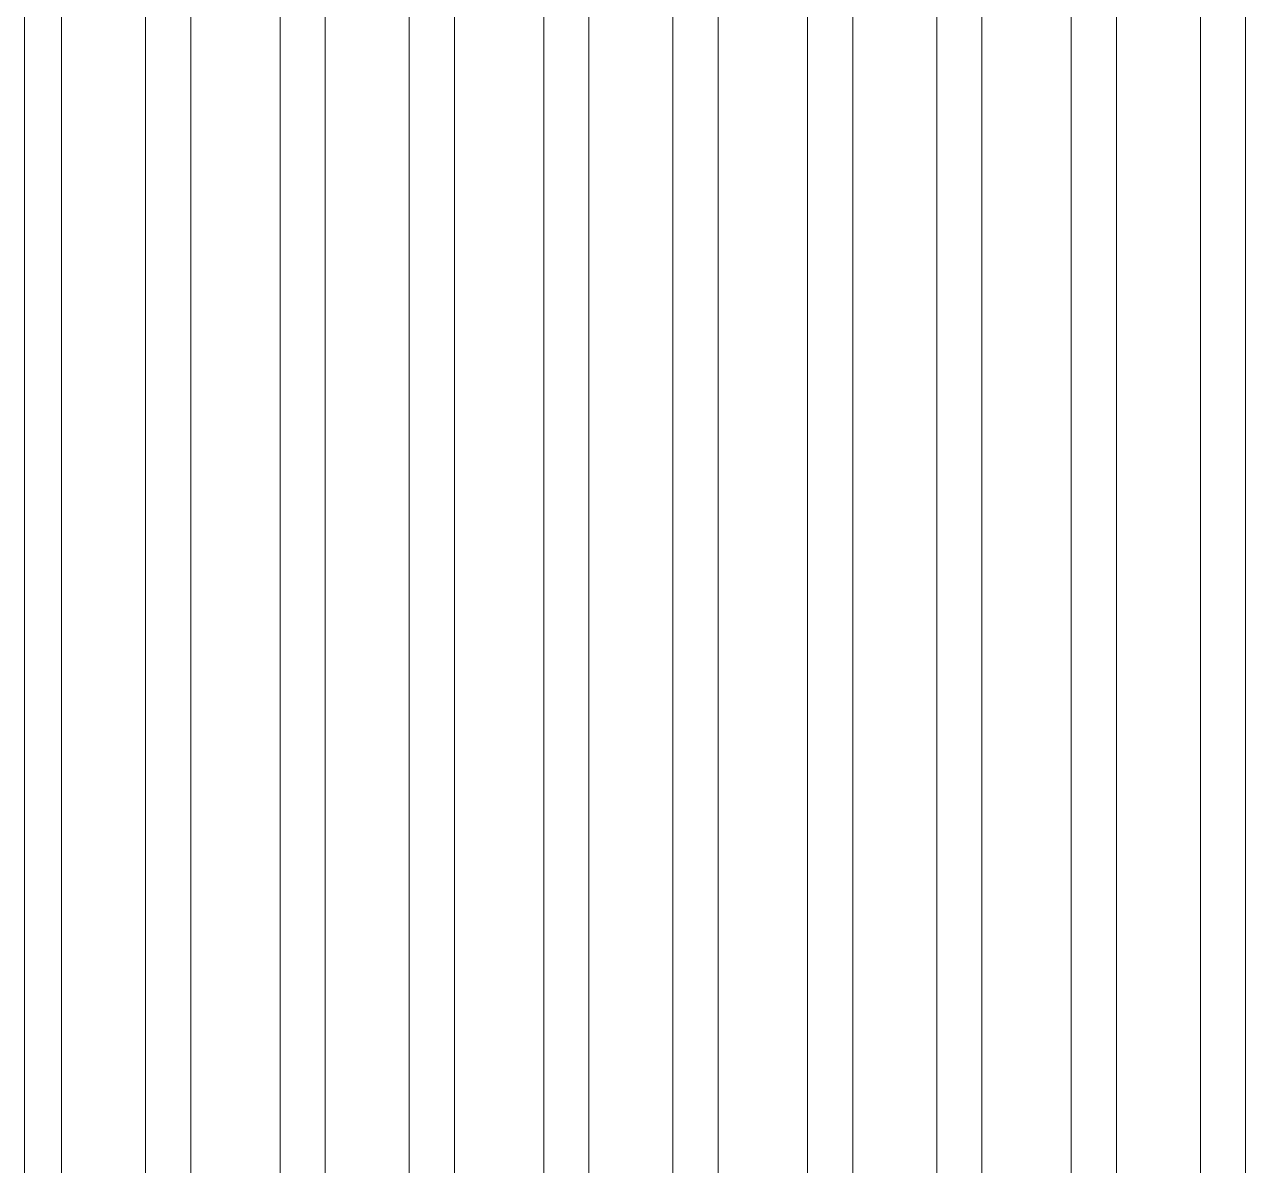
# Model space of a CAD drawing. Header units: millimetres. Extents: x -13140 to 14823, y 100 to 6213.
# Drawn here: x -3827 to -2905, y 1919 to 2780 of the extents above; entities that cross this region are included whole.
import ezdxf

# ---------------------------------------------------------------- set-up
doc = ezdxf.new("R2010")
doc.units = ezdxf.units.MM
doc.layers.add('I-FURN', color=30, linetype='Continuous', lineweight=9)

# ---------------------------------------------------------------- blocks, each defined once
blk = doc.blocks.new('Blks_Decor Maisons du Monde_Cortina de Tecido - Bege-4411411-ELEVAÇÃO 2 SUÍTE')
at = {"layer": 'I-FURN', "color": 55}
for p, q in [((4151.66, 3786), (4151.66, 1211.09)), ((4219.1, 1135.88), (4219.1, 3786)), ((4253.24, 1076.49), (4253.24, 3786)), ((4316.67, 3786), (4316.67, 1131.37)), ((4350.81, 3786), (4350.81, 1099.4)), ((4418.25, 1022.09), (4418.25, 3786)), ((4452.39, 1080.24), (4452.39, 3786)), ((4515.82, 3786), (4515.82, 1067.22)), ((4549.96, 3786), (4549.96, 1040.5)), ((4617.39, 775), (4617.39, 3786)), ((4651.54, 775), (4651.54, 3786)), ((4714.97, 3786), (4714.97, 774.88)), ((4749.11, 3786), (4749.11, 774.92)), ((4816.54, 804.26), (4816.54, 3786)), ((4850.69, 819.61), (4850.69, 3786)), ((4914.12, 3786), (4914.12, 829.75)), ((4948.26, 3786), (4948.26, 831.12)), ((4117.52, 3203.38), (4117.52, 1500)), ((4026.02, 3200), (4026.02, 1500)), ((4054.09, 1500), (4054.09, 3200))]:
    blk.add_line(p, q, dxfattribs=at)

msp = doc.modelspace()

# ---------------------------------------------------------------- block references
at = {"layer": 'I-FURN', "color": 55}
msp.add_blockref('Blks_Decor Maisons du Monde_Cortina de Tecido - Bege-4411411-ELEVAÇÃO 2 SUÍTE', (-7852.941, 0), dxfattribs=at)

doc.saveas('drawing.dxf')
